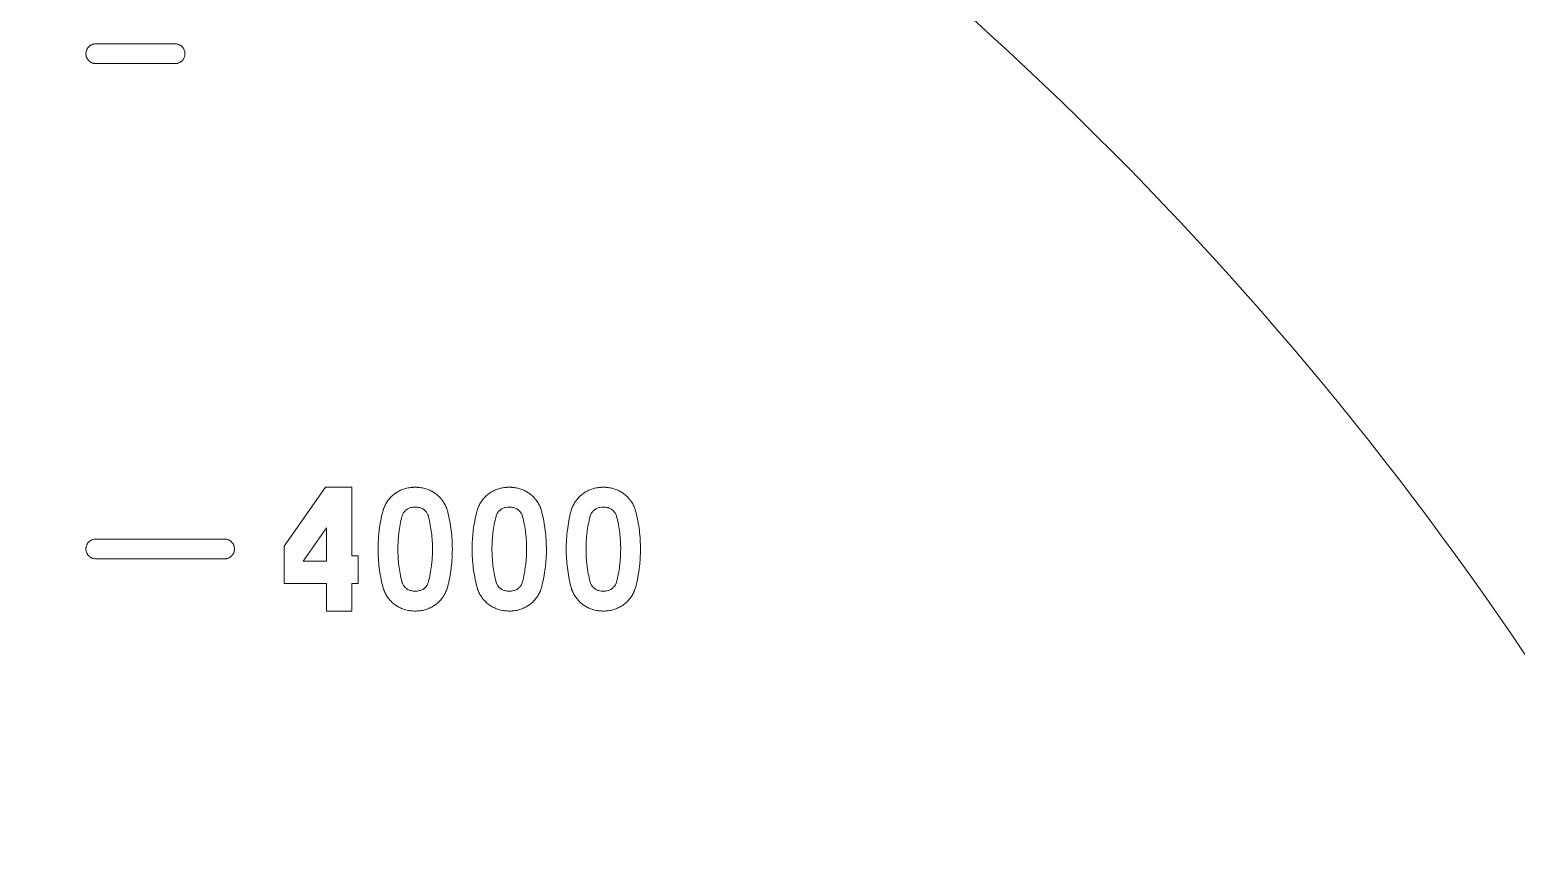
# Model space of a CAD drawing. Header units: millimetres. Extents: x 4664 to 8864, y -38 to 2932.
# Drawn here: x 6622.43 to 6654.59, y 776.31 to 794.1 of the extents above; entities that cross this region are included whole.
import ezdxf

# ---------------------------------------------------------------- set-up
doc = ezdxf.new("R2010")
doc.units = ezdxf.units.MM

msp = doc.modelspace()

# ---------------------------------------------------------------- linework, layer by layer
at = {"lineweight": 5}
for p, q in [((6625.577, 793.791), (6623.864, 793.791)), ((6623.864, 793.363), (6625.577, 793.363)), ((6627.934, 782.929), (6628.831, 784.201)), ((6628.831, 784.201), (6629.398, 784.201)), ((6629.398, 784.201), (6629.398, 782.717)), ((6628.346, 782.602), (6628.856, 783.325)), ((6628.856, 783.325), (6628.856, 782.602)), ((6623.864, 783.082), (6626.648, 783.082)), ((6627.934, 782.121), (6627.934, 782.929)), ((6626.648, 782.654), (6623.864, 782.654)), ((6628.856, 782.602), (6628.346, 782.602)), ((6629.398, 782.717), (6629.54, 782.717)), ((6629.54, 782.717), (6629.54, 782.121)), ((6628.856, 782.121), (6627.934, 782.121)), ((6628.856, 781.524), (6628.856, 782.121)), ((6629.398, 782.121), (6629.398, 781.524)), ((6629.54, 782.121), (6629.398, 782.121)), ((6629.398, 781.524), (6628.856, 781.524))]:
    msp.add_line(p, q, dxfattribs=at)
for radius, start, end in [(89.114, 2.73527, 80.78997), (88.156, 2.73527, 80.78997), (74.075, 3.29067, 55.00395)]:
    msp.add_arc((6593.322, 739.226), radius, start, end, dxfattribs=at)
for points, knots in [([(6623.864, 793.791), (6623.857, 793.791), (6623.85, 793.791), (6623.836, 793.789), (6623.822, 793.787), (6623.808, 793.784), (6623.798, 793.781), (6623.795, 793.78), (6623.788, 793.777), (6623.785, 793.776), (6623.769, 793.769), (6623.757, 793.763), (6623.742, 793.753), (6623.739, 793.751), (6623.734, 793.747), (6623.731, 793.745), (6623.723, 793.738), (6623.718, 793.734), (6623.703, 793.719), (6623.695, 793.709), (6623.685, 793.694), (6623.683, 793.691), (6623.679, 793.685), (6623.678, 793.682), (6623.673, 793.673), (6623.67, 793.667), (6623.662, 793.648), (6623.657, 793.635), (6623.654, 793.618), (6623.653, 793.615), (6623.652, 793.608), (6623.652, 793.605), (6623.65, 793.595), (6623.649, 793.581), (6623.65, 793.567), (6623.651, 793.557), (6623.651, 793.553), (6623.652, 793.546), (6623.652, 793.543), (6623.656, 793.525), (6623.659, 793.512), (6623.667, 793.492), (6623.67, 793.486), (6623.675, 793.476), (6623.676, 793.473), (6623.68, 793.467), (6623.682, 793.464), (6623.687, 793.455), (6623.696, 793.444), (6623.705, 793.433), (6623.713, 793.425), (6623.715, 793.423), (6623.72, 793.418), (6623.723, 793.415), (6623.731, 793.408), (6623.743, 793.4), (6623.755, 793.392), (6623.767, 793.385), (6623.774, 793.382), (6623.787, 793.377), (6623.801, 793.372), (6623.821, 793.367), (6623.835, 793.364), (6623.846, 793.363), (6623.85, 793.363), (6623.857, 793.363), (6623.86, 793.363), (6623.864, 793.363)], [0, 0, 0, 0, 0.03125, 0.03125, 0.0625, 0.09375, 0.09375, 0.109375, 0.109375, 0.125, 0.125, 0.1875, 0.1875, 0.203125, 0.203125, 0.21875, 0.21875, 0.25, 0.25, 0.3125, 0.3125, 0.328125, 0.328125, 0.34375, 0.34375, 0.375, 0.375, 0.4375, 0.4375, 0.453125, 0.453125, 0.46875, 0.46875, 0.5, 0.53125, 0.53125, 0.546875, 0.546875, 0.5625, 0.5625, 0.625, 0.625, 0.65625, 0.65625, 0.671875, 0.671875, 0.6875, 0.6875, 0.71875, 0.75, 0.75, 0.765625, 0.765625, 0.78125, 0.78125, 0.8125, 0.84375, 0.84375, 0.875, 0.875, 0.90625, 0.9375, 0.96875, 0.96875, 0.984375, 0.984375, 1, 1, 1, 1]), ([(6625.577, 793.363), (6625.585, 793.363), (6625.592, 793.363), (6625.606, 793.364), (6625.619, 793.366), (6625.633, 793.37), (6625.643, 793.373), (6625.646, 793.374), (6625.653, 793.376), (6625.656, 793.378), (6625.672, 793.384), (6625.685, 793.391), (6625.699, 793.4), (6625.702, 793.402), (6625.707, 793.407), (6625.71, 793.409), (6625.718, 793.415), (6625.723, 793.42), (6625.738, 793.434), (6625.747, 793.445), (6625.756, 793.459), (6625.758, 793.462), (6625.762, 793.468), (6625.764, 793.471), (6625.769, 793.48), (6625.772, 793.486), (6625.78, 793.505), (6625.784, 793.518), (6625.787, 793.535), (6625.788, 793.538), (6625.789, 793.545), (6625.79, 793.548), (6625.791, 793.559), (6625.792, 793.572), (6625.791, 793.586), (6625.791, 793.597), (6625.79, 793.6), (6625.789, 793.607), (6625.789, 793.611), (6625.786, 793.628), (6625.782, 793.641), (6625.774, 793.661), (6625.772, 793.667), (6625.767, 793.677), (6625.765, 793.68), (6625.762, 793.686), (6625.76, 793.689), (6625.754, 793.698), (6625.746, 793.71), (6625.736, 793.72), (6625.729, 793.728), (6625.726, 793.731), (6625.721, 793.736), (6625.718, 793.738), (6625.71, 793.745), (6625.699, 793.754), (6625.68, 793.765), (6625.668, 793.771), (6625.654, 793.777), (6625.647, 793.779), (6625.634, 793.783), (6625.62, 793.787), (6625.606, 793.789), (6625.595, 793.79), (6625.592, 793.79), (6625.585, 793.791), (6625.581, 793.791), (6625.577, 793.791)], [0, 0, 0, 0, 0.03125, 0.03125, 0.0625, 0.09375, 0.09375, 0.109375, 0.109375, 0.125, 0.125, 0.1875, 0.1875, 0.203125, 0.203125, 0.21875, 0.21875, 0.25, 0.25, 0.3125, 0.3125, 0.328125, 0.328125, 0.34375, 0.34375, 0.375, 0.375, 0.4375, 0.4375, 0.453125, 0.453125, 0.46875, 0.46875, 0.5, 0.53125, 0.53125, 0.546875, 0.546875, 0.5625, 0.5625, 0.625, 0.625, 0.65625, 0.65625, 0.671875, 0.671875, 0.6875, 0.6875, 0.71875, 0.75, 0.75, 0.765625, 0.765625, 0.78125, 0.78125, 0.8125, 0.84375, 0.875, 0.875, 0.90625, 0.90625, 0.9375, 0.96875, 0.96875, 0.984375, 0.984375, 1, 1, 1, 1]), ([(6630.565, 784.175), (6630.598, 784.184), (6630.666, 784.197), (6630.735, 784.202), (6630.787, 784.202), (6630.804, 784.201), (6630.826, 784.2), (6630.831, 784.199), (6630.839, 784.199), (6630.853, 784.198), (6630.866, 784.196), (6630.909, 784.19), (6630.944, 784.184), (6630.978, 784.175)], [0, 0, 0, 0, 0.25, 0.5, 0.5, 0.625, 0.625, 0.65625, 0.65625, 0.6875, 0.75, 0.75, 1, 1, 1, 1]), ([(6630.978, 784.175), (6630.944, 784.184), (6630.909, 784.19), (6630.84, 784.199), (6630.806, 784.202), (6630.754, 784.202), (6630.736, 784.201), (6630.714, 784.2), (6630.71, 784.199), (6630.701, 784.199), (6630.688, 784.197), (6630.675, 784.196), (6630.632, 784.19), (6630.598, 784.184), (6630.565, 784.175)], [0, 0, 0, 0, 0.25, 0.25, 0.5, 0.5, 0.625, 0.625, 0.65625, 0.65625, 0.6875, 0.75, 0.75, 1, 1, 1, 1]), ([(6632.599, 784.175), (6632.633, 784.184), (6632.701, 784.197), (6632.769, 784.202), (6632.822, 784.202), (6632.839, 784.201), (6632.861, 784.2), (6632.865, 784.199), (6632.874, 784.199), (6632.887, 784.198), (6632.9, 784.196), (6632.944, 784.19), (6632.978, 784.184), (6633.013, 784.175)], [0, 0, 0, 0, 0.25, 0.5, 0.5, 0.625, 0.625, 0.65625, 0.65625, 0.6875, 0.75, 0.75, 1, 1, 1, 1]), ([(6633.013, 784.175), (6632.978, 784.184), (6632.944, 784.19), (6632.875, 784.199), (6632.84, 784.202), (6632.788, 784.202), (6632.771, 784.201), (6632.749, 784.2), (6632.745, 784.199), (6632.736, 784.199), (6632.723, 784.197), (6632.71, 784.196), (6632.667, 784.19), (6632.633, 784.184), (6632.599, 784.175)], [0, 0, 0, 0, 0.25, 0.25, 0.5, 0.5, 0.625, 0.625, 0.65625, 0.65625, 0.6875, 0.75, 0.75, 1, 1, 1, 1]), ([(6634.634, 784.175), (6634.668, 784.184), (6634.735, 784.197), (6634.804, 784.202), (6634.856, 784.202), (6634.874, 784.201), (6634.9, 784.199), (6634.909, 784.199), (6634.926, 784.197), (6634.935, 784.196), (6634.978, 784.19), (6635.013, 784.184), (6635.047, 784.175)], [0, 0, 0, 0, 0.25, 0.5, 0.5, 0.625, 0.625, 0.6875, 0.6875, 0.75, 0.75, 1, 1, 1, 1]), ([(6635.047, 784.175), (6635.013, 784.184), (6634.979, 784.19), (6634.91, 784.199), (6634.875, 784.202), (6634.823, 784.202), (6634.806, 784.201), (6634.779, 784.199), (6634.771, 784.199), (6634.753, 784.197), (6634.745, 784.196), (6634.702, 784.19), (6634.668, 784.184), (6634.634, 784.175)], [0, 0, 0, 0, 0.25, 0.25, 0.5, 0.5, 0.625, 0.625, 0.6875, 0.6875, 0.75, 0.75, 1, 1, 1, 1]), ([(6630.069, 783.673), (6630.077, 783.703), (6630.086, 783.732), (6630.109, 783.789), (6630.122, 783.817), (6630.145, 783.857), (6630.153, 783.87), (6630.166, 783.89), (6630.17, 783.896), (6630.179, 783.909), (6630.183, 783.915), (6630.207, 783.946), (6630.227, 783.969), (6630.27, 784.013), (6630.293, 784.033), (6630.323, 784.057), (6630.329, 784.061), (6630.342, 784.07), (6630.348, 784.075), (6630.368, 784.088), (6630.381, 784.096), (6630.421, 784.119), (6630.448, 784.133), (6630.505, 784.156), (6630.534, 784.166), (6630.565, 784.175)], [0, 0, 0, 0, 0.125, 0.125, 0.25, 0.25, 0.3125, 0.3125, 0.34375, 0.34375, 0.375, 0.375, 0.5, 0.5, 0.625, 0.625, 0.65625, 0.65625, 0.6875, 0.6875, 0.75, 0.75, 0.875, 0.875, 1, 1, 1, 1]), ([(6630.978, 784.175), (6631.008, 784.167), (6631.037, 784.157), (6631.094, 784.133), (6631.121, 784.12), (6631.155, 784.1), (6631.165, 784.094), (6631.174, 784.088), (6631.181, 784.084), (6631.184, 784.082), (6631.2, 784.071), (6631.213, 784.062), (6631.25, 784.033), (6631.273, 784.013), (6631.305, 783.98), (6631.315, 783.969), (6631.331, 783.951), (6631.338, 783.942), (6631.345, 783.933), (6631.35, 783.927), (6631.352, 783.924), (6631.374, 783.896), (6631.39, 783.87), (6631.42, 783.817), (6631.434, 783.789), (6631.448, 783.753), (6631.451, 783.746), (6631.456, 783.732), (6631.458, 783.724), (6631.466, 783.702), (6631.47, 783.688), (6631.474, 783.673)], [0, 0, 0, 0, 0.125, 0.125, 0.25, 0.25, 0.28125, 0.296875, 0.296875, 0.3125, 0.3125, 0.375, 0.375, 0.5, 0.5, 0.5625, 0.5625, 0.59375, 0.609375, 0.609375, 0.625, 0.625, 0.75, 0.75, 0.875, 0.875, 0.90625, 0.90625, 0.9375, 0.9375, 1, 1, 1, 1]), ([(6632.104, 783.673), (6632.111, 783.703), (6632.121, 783.732), (6632.144, 783.789), (6632.157, 783.817), (6632.18, 783.857), (6632.188, 783.87), (6632.2, 783.89), (6632.205, 783.896), (6632.214, 783.909), (6632.218, 783.915), (6632.241, 783.946), (6632.262, 783.969), (6632.304, 784.013), (6632.327, 784.033), (6632.358, 784.057), (6632.364, 784.061), (6632.377, 784.07), (6632.383, 784.075), (6632.402, 784.088), (6632.415, 784.096), (6632.455, 784.119), (6632.483, 784.133), (6632.54, 784.156), (6632.569, 784.166), (6632.599, 784.175)], [0, 0, 0, 0, 0.125, 0.125, 0.25, 0.25, 0.3125, 0.3125, 0.34375, 0.34375, 0.375, 0.375, 0.5, 0.5, 0.625, 0.625, 0.65625, 0.65625, 0.6875, 0.6875, 0.75, 0.75, 0.875, 0.875, 1, 1, 1, 1]), ([(6633.013, 784.175), (6633.042, 784.167), (6633.072, 784.157), (6633.128, 784.133), (6633.156, 784.12), (6633.189, 784.1), (6633.199, 784.094), (6633.209, 784.088), (6633.215, 784.084), (6633.219, 784.082), (6633.235, 784.071), (6633.247, 784.062), (6633.284, 784.033), (6633.307, 784.013), (6633.34, 783.98), (6633.35, 783.969), (6633.365, 783.951), (6633.373, 783.942), (6633.38, 783.933), (6633.385, 783.927), (6633.387, 783.924), (6633.408, 783.896), (6633.425, 783.87), (6633.455, 783.817), (6633.468, 783.789), (6633.483, 783.753), (6633.485, 783.746), (6633.491, 783.732), (6633.493, 783.724), (6633.5, 783.702), (6633.505, 783.688), (6633.508, 783.673)], [0, 0, 0, 0, 0.125, 0.125, 0.25, 0.25, 0.28125, 0.296875, 0.296875, 0.3125, 0.3125, 0.375, 0.375, 0.5, 0.5, 0.5625, 0.5625, 0.59375, 0.609375, 0.609375, 0.625, 0.625, 0.75, 0.75, 0.875, 0.875, 0.90625, 0.90625, 0.9375, 0.9375, 1, 1, 1, 1]), ([(6634.138, 783.673), (6634.146, 783.703), (6634.156, 783.732), (6634.178, 783.79), (6634.192, 783.817), (6634.214, 783.857), (6634.222, 783.871), (6634.235, 783.89), (6634.24, 783.896), (6634.248, 783.909), (6634.253, 783.915), (6634.276, 783.946), (6634.296, 783.969), (6634.339, 784.013), (6634.362, 784.033), (6634.393, 784.057), (6634.399, 784.061), (6634.412, 784.071), (6634.418, 784.075), (6634.437, 784.088), (6634.45, 784.096), (6634.49, 784.119), (6634.518, 784.133), (6634.574, 784.157), (6634.604, 784.166), (6634.634, 784.175)], [0, 0, 0, 0, 0.125, 0.125, 0.25, 0.25, 0.3125, 0.3125, 0.34375, 0.34375, 0.375, 0.375, 0.5, 0.5, 0.625, 0.625, 0.65625, 0.65625, 0.6875, 0.6875, 0.75, 0.75, 0.875, 0.875, 1, 1, 1, 1]), ([(6635.047, 784.175), (6635.077, 784.167), (6635.135, 784.147), (6635.19, 784.12), (6635.224, 784.1), (6635.234, 784.094), (6635.244, 784.088), (6635.25, 784.084), (6635.253, 784.082), (6635.269, 784.071), (6635.282, 784.062), (6635.319, 784.033), (6635.342, 784.013), (6635.374, 783.98), (6635.385, 783.969), (6635.4, 783.951), (6635.407, 783.942), (6635.415, 783.933), (6635.419, 783.927), (6635.422, 783.924), (6635.443, 783.896), (6635.46, 783.87), (6635.49, 783.817), (6635.503, 783.789), (6635.517, 783.753), (6635.52, 783.746), (6635.525, 783.732), (6635.528, 783.724), (6635.535, 783.702), (6635.539, 783.688), (6635.543, 783.673)], [0, 0, 0, 0, 0.125, 0.25, 0.25, 0.28125, 0.296875, 0.296875, 0.3125, 0.3125, 0.375, 0.375, 0.5, 0.5, 0.5625, 0.5625, 0.59375, 0.609375, 0.609375, 0.625, 0.625, 0.75, 0.75, 0.875, 0.875, 0.90625, 0.90625, 0.9375, 0.9375, 1, 1, 1, 1]), ([(6630.069, 782.053), (6630.052, 782.121), (6630.037, 782.188), (6630.012, 782.323), (6630.001, 782.39), (6629.985, 782.525), (6629.972, 782.66), (6629.966, 782.864), (6629.97, 783), (6629.975, 783.085), (6629.977, 783.102), (6629.979, 783.136), (6629.981, 783.153), (6629.986, 783.204), (6629.989, 783.238), (6630.002, 783.339), (6630.023, 783.474), (6630.052, 783.607), (6630.069, 783.673)], [0, 0, 0, 0, 0.125, 0.125, 0.25, 0.25, 0.375, 0.5, 0.625, 0.625, 0.65625, 0.65625, 0.6875, 0.6875, 0.75, 0.75, 0.875, 1, 1, 1, 1]), ([(6630.484, 782.158), (6630.469, 782.217), (6630.457, 782.275), (6630.435, 782.393), (6630.425, 782.451), (6630.411, 782.569), (6630.4, 782.687), (6630.395, 782.864), (6630.398, 782.982), (6630.403, 783.056), (6630.404, 783.071), (6630.406, 783.1), (6630.408, 783.115), (6630.412, 783.16), (6630.415, 783.189), (6630.426, 783.278), (6630.444, 783.395), (6630.47, 783.51), (6630.484, 783.568)], [0, 0, 0, 0, 0.125, 0.125, 0.25, 0.25, 0.375, 0.5, 0.625, 0.625, 0.65625, 0.65625, 0.6875, 0.6875, 0.75, 0.75, 0.875, 1, 1, 1, 1]), ([(6630.484, 783.568), (6630.487, 783.579), (6630.491, 783.591), (6630.5, 783.612), (6630.505, 783.623), (6630.513, 783.639), (6630.516, 783.644), (6630.521, 783.651), (6630.523, 783.654), (6630.526, 783.658), (6630.528, 783.661), (6630.537, 783.673), (6630.553, 783.69), (6630.57, 783.706), (6630.584, 783.717), (6630.589, 783.721), (6630.599, 783.727), (6630.604, 783.73), (6630.619, 783.739), (6630.63, 783.745), (6630.652, 783.754), (6630.663, 783.758), (6630.675, 783.761)], [0, 0, 0, 0, 0.125, 0.125, 0.25, 0.25, 0.3125, 0.3125, 0.34375, 0.34375, 0.375, 0.375, 0.5, 0.625, 0.625, 0.6875, 0.6875, 0.75, 0.75, 0.875, 0.875, 1, 1, 1, 1]), ([(6630.675, 783.761), (6630.691, 783.765), (6630.722, 783.771), (6630.754, 783.773), (6630.779, 783.773), (6630.787, 783.773), (6630.799, 783.772), (6630.803, 783.772), (6630.811, 783.771), (6630.815, 783.771), (6630.836, 783.768), (6630.852, 783.765), (6630.868, 783.761)], [0, 0, 0, 0, 0.25, 0.5, 0.5, 0.625, 0.625, 0.6875, 0.6875, 0.75, 0.75, 1, 1, 1, 1]), ([(6630.868, 783.761), (6630.879, 783.758), (6630.902, 783.75), (6630.923, 783.739), (6630.936, 783.732), (6630.938, 783.731), (6630.943, 783.727), (6630.946, 783.726), (6630.953, 783.721), (6630.958, 783.717), (6630.972, 783.706), (6630.981, 783.698), (6630.993, 783.686), (6630.998, 783.681), (6631.003, 783.675), (6631.005, 783.672), (6631.009, 783.668), (6631.011, 783.665), (6631.02, 783.653), (6631.026, 783.644), (6631.038, 783.623), (6631.043, 783.612), (6631.048, 783.599), (6631.05, 783.596), (6631.052, 783.59), (6631.053, 783.587), (6631.055, 783.579), (6631.057, 783.573), (6631.058, 783.568)], [0, 0, 0, 0, 0.125, 0.25, 0.25, 0.28125, 0.28125, 0.3125, 0.3125, 0.375, 0.375, 0.5, 0.5, 0.5625, 0.5625, 0.59375, 0.59375, 0.625, 0.625, 0.75, 0.75, 0.875, 0.875, 0.90625, 0.90625, 0.9375, 0.9375, 1, 1, 1, 1]), ([(6631.058, 783.568), (6631.073, 783.509), (6631.086, 783.451), (6631.108, 783.333), (6631.117, 783.275), (6631.132, 783.157), (6631.142, 783.04), (6631.148, 782.863), (6631.144, 782.744), (6631.139, 782.656), (6631.136, 782.626), (6631.131, 782.567), (6631.128, 782.537), (6631.117, 782.449), (6631.098, 782.332), (6631.073, 782.216), (6631.058, 782.158)], [0, 0, 0, 0, 0.125, 0.125, 0.25, 0.25, 0.375, 0.5, 0.625, 0.625, 0.6875, 0.6875, 0.75, 0.75, 0.875, 1, 1, 1, 1]), ([(6631.474, 783.673), (6631.491, 783.605), (6631.505, 783.538), (6631.531, 783.404), (6631.541, 783.336), (6631.558, 783.201), (6631.57, 783.066), (6631.577, 782.863), (6631.572, 782.727), (6631.566, 782.625), (6631.563, 782.591), (6631.557, 782.522), (6631.553, 782.489), (6631.541, 782.387), (6631.52, 782.252), (6631.49, 782.119), (6631.474, 782.053)], [0, 0, 0, 0, 0.125, 0.125, 0.25, 0.25, 0.375, 0.5, 0.625, 0.625, 0.6875, 0.6875, 0.75, 0.75, 0.875, 1, 1, 1, 1]), ([(6632.104, 782.053), (6632.087, 782.121), (6632.072, 782.188), (6632.047, 782.323), (6632.036, 782.39), (6632.019, 782.525), (6632.007, 782.661), (6632.001, 782.864), (6632.005, 783), (6632.01, 783.085), (6632.011, 783.102), (6632.014, 783.136), (6632.016, 783.153), (6632.02, 783.204), (6632.024, 783.238), (6632.037, 783.34), (6632.058, 783.474), (6632.087, 783.607), (6632.104, 783.673)], [0, 0, 0, 0, 0.125, 0.125, 0.25, 0.25, 0.375, 0.5, 0.625, 0.625, 0.65625, 0.65625, 0.6875, 0.6875, 0.75, 0.75, 0.875, 1, 1, 1, 1]), ([(6632.519, 782.158), (6632.504, 782.217), (6632.491, 782.275), (6632.469, 782.393), (6632.46, 782.452), (6632.446, 782.569), (6632.435, 782.687), (6632.429, 782.864), (6632.433, 782.982), (6632.438, 783.056), (6632.439, 783.071), (6632.441, 783.101), (6632.442, 783.115), (6632.446, 783.16), (6632.45, 783.189), (6632.461, 783.278), (6632.479, 783.395), (6632.504, 783.51), (6632.519, 783.568)], [0, 0, 0, 0, 0.125, 0.125, 0.25, 0.25, 0.375, 0.5, 0.625, 0.625, 0.65625, 0.65625, 0.6875, 0.6875, 0.75, 0.75, 0.875, 1, 1, 1, 1]), ([(6632.519, 783.568), (6632.522, 783.579), (6632.526, 783.591), (6632.534, 783.612), (6632.539, 783.623), (6632.548, 783.639), (6632.551, 783.644), (6632.556, 783.651), (6632.558, 783.654), (6632.561, 783.658), (6632.563, 783.661), (6632.572, 783.673), (6632.587, 783.691), (6632.605, 783.706), (6632.619, 783.717), (6632.624, 783.721), (6632.634, 783.727), (6632.639, 783.73), (6632.654, 783.739), (6632.665, 783.745), (6632.687, 783.754), (6632.698, 783.758), (6632.71, 783.761)], [0, 0, 0, 0, 0.125, 0.125, 0.25, 0.25, 0.3125, 0.3125, 0.34375, 0.34375, 0.375, 0.375, 0.5, 0.625, 0.625, 0.6875, 0.6875, 0.75, 0.75, 0.875, 0.875, 1, 1, 1, 1]), ([(6632.71, 783.761), (6632.725, 783.765), (6632.757, 783.771), (6632.789, 783.773), (6632.813, 783.773), (6632.821, 783.773), (6632.834, 783.772), (6632.838, 783.772), (6632.846, 783.771), (6632.85, 783.771), (6632.87, 783.768), (6632.886, 783.765), (6632.902, 783.761)], [0, 0, 0, 0, 0.25, 0.5, 0.5, 0.625, 0.625, 0.6875, 0.6875, 0.75, 0.75, 1, 1, 1, 1]), ([(6632.902, 783.761), (6632.914, 783.758), (6632.936, 783.75), (6632.957, 783.74), (6632.97, 783.732), (6632.973, 783.731), (6632.978, 783.727), (6632.98, 783.726), (6632.988, 783.721), (6632.993, 783.717), (6633.007, 783.706), (6633.016, 783.698), (6633.028, 783.686), (6633.032, 783.681), (6633.038, 783.675), (6633.04, 783.672), (6633.044, 783.668), (6633.046, 783.665), (6633.055, 783.653), (6633.061, 783.644), (6633.073, 783.623), (6633.078, 783.612), (6633.083, 783.599), (6633.084, 783.596), (6633.086, 783.59), (6633.087, 783.587), (6633.09, 783.579), (6633.092, 783.573), (6633.093, 783.568)], [0, 0, 0, 0, 0.125, 0.25, 0.25, 0.28125, 0.28125, 0.3125, 0.3125, 0.375, 0.375, 0.5, 0.5, 0.5625, 0.5625, 0.59375, 0.59375, 0.625, 0.625, 0.75, 0.75, 0.875, 0.875, 0.90625, 0.90625, 0.9375, 0.9375, 1, 1, 1, 1]), ([(6633.093, 783.568), (6633.108, 783.509), (6633.121, 783.451), (6633.143, 783.333), (6633.152, 783.275), (6633.166, 783.157), (6633.177, 783.039), (6633.183, 782.863), (6633.179, 782.744), (6633.173, 782.655), (6633.171, 782.626), (6633.166, 782.566), (6633.162, 782.537), (6633.151, 782.449), (6633.133, 782.331), (6633.108, 782.216), (6633.093, 782.158)], [0, 0, 0, 0, 0.125, 0.125, 0.25, 0.25, 0.375, 0.5, 0.625, 0.625, 0.6875, 0.6875, 0.75, 0.75, 0.875, 1, 1, 1, 1]), ([(6633.508, 783.673), (6633.525, 783.605), (6633.54, 783.538), (6633.565, 783.403), (6633.576, 783.336), (6633.592, 783.201), (6633.605, 783.066), (6633.611, 782.862), (6633.607, 782.727), (6633.601, 782.624), (6633.598, 782.59), (6633.592, 782.522), (6633.588, 782.488), (6633.575, 782.387), (6633.554, 782.252), (6633.525, 782.119), (6633.508, 782.053)], [0, 0, 0, 0, 0.125, 0.125, 0.25, 0.25, 0.375, 0.5, 0.625, 0.625, 0.6875, 0.6875, 0.75, 0.75, 0.875, 1, 1, 1, 1]), ([(6634.138, 782.053), (6634.121, 782.121), (6634.107, 782.188), (6634.081, 782.323), (6634.071, 782.39), (6634.054, 782.525), (6634.042, 782.661), (6634.035, 782.864), (6634.04, 783), (6634.045, 783.085), (6634.047, 783.111), (6634.049, 783.136), (6634.05, 783.153), (6634.051, 783.162), (6634.055, 783.204), (6634.059, 783.238), (6634.071, 783.34), (6634.092, 783.474), (6634.122, 783.607), (6634.138, 783.673)], [0, 0, 0, 0, 0.125, 0.125, 0.25, 0.25, 0.375, 0.5, 0.625, 0.625, 0.65625, 0.671875, 0.671875, 0.6875, 0.6875, 0.75, 0.75, 0.875, 1, 1, 1, 1]), ([(6634.554, 783.568), (6634.539, 783.51), (6634.514, 783.395), (6634.486, 783.221), (6634.47, 783.046), (6634.466, 782.928), (6634.466, 782.81), (6634.467, 782.751), (6634.472, 782.676), (6634.473, 782.662), (6634.475, 782.632), (6634.476, 782.617), (6634.48, 782.572), (6634.484, 782.542), (6634.495, 782.453), (6634.513, 782.334), (6634.539, 782.217), (6634.554, 782.158)], [0, 0, 0, 0, 0.125, 0.25, 0.375, 0.5, 0.5, 0.625, 0.625, 0.65625, 0.65625, 0.6875, 0.6875, 0.75, 0.75, 0.875, 1, 1, 1, 1]), ([(6634.744, 783.761), (6634.733, 783.758), (6634.721, 783.754), (6634.699, 783.745), (6634.689, 783.739), (6634.673, 783.73), (6634.668, 783.727), (6634.661, 783.722), (6634.659, 783.721), (6634.654, 783.717), (6634.651, 783.715), (6634.64, 783.706), (6634.622, 783.691), (6634.607, 783.673), (6634.596, 783.658), (6634.592, 783.654), (6634.586, 783.644), (6634.583, 783.639), (6634.574, 783.623), (6634.569, 783.612), (6634.56, 783.591), (6634.557, 783.579), (6634.554, 783.568)], [0, 0, 0, 0, 0.125, 0.125, 0.25, 0.25, 0.3125, 0.3125, 0.34375, 0.34375, 0.375, 0.375, 0.5, 0.625, 0.625, 0.6875, 0.6875, 0.75, 0.75, 0.875, 0.875, 1, 1, 1, 1]), ([(6634.937, 783.761), (6634.921, 783.765), (6634.905, 783.768), (6634.873, 783.772), (6634.857, 783.773), (6634.832, 783.773), (6634.824, 783.773), (6634.812, 783.772), (6634.808, 783.772), (6634.8, 783.771), (6634.796, 783.771), (6634.776, 783.768), (6634.76, 783.765), (6634.744, 783.761)], [0, 0, 0, 0, 0.25, 0.25, 0.5, 0.5, 0.625, 0.625, 0.6875, 0.6875, 0.75, 0.75, 1, 1, 1, 1]), ([(6635.128, 783.568), (6635.125, 783.579), (6635.118, 783.601), (6635.107, 783.623), (6635.1, 783.636), (6635.099, 783.638), (6635.096, 783.643), (6635.094, 783.646), (6635.089, 783.653), (6635.086, 783.658), (6635.075, 783.672), (6635.067, 783.681), (6635.055, 783.694), (6635.05, 783.698), (6635.044, 783.704), (6635.041, 783.706), (6635.037, 783.71), (6635.035, 783.712), (6635.023, 783.721), (6635.013, 783.728), (6634.992, 783.739), (6634.982, 783.745), (6634.968, 783.75), (6634.965, 783.751), (6634.96, 783.754), (6634.957, 783.755), (6634.949, 783.757), (6634.943, 783.759), (6634.937, 783.761)], [0, 0, 0, 0, 0.125, 0.25, 0.25, 0.28125, 0.28125, 0.3125, 0.3125, 0.375, 0.375, 0.5, 0.5, 0.5625, 0.5625, 0.59375, 0.59375, 0.625, 0.625, 0.75, 0.75, 0.875, 0.875, 0.90625, 0.90625, 0.9375, 0.9375, 1, 1, 1, 1]), ([(6635.128, 782.158), (6635.142, 782.216), (6635.155, 782.273), (6635.177, 782.389), (6635.195, 782.505), (6635.211, 782.68), (6635.215, 782.798), (6635.216, 782.916), (6635.214, 782.976), (6635.209, 783.065), (6635.206, 783.095), (6635.201, 783.154), (6635.198, 783.184), (6635.187, 783.273), (6635.168, 783.392), (6635.143, 783.509), (6635.128, 783.568)], [0, 0, 0, 0, 0.125, 0.125, 0.25, 0.375, 0.5, 0.5, 0.625, 0.625, 0.6875, 0.6875, 0.75, 0.75, 0.875, 1, 1, 1, 1]), ([(6635.543, 783.673), (6635.56, 783.605), (6635.575, 783.538), (6635.6, 783.403), (6635.611, 783.336), (6635.627, 783.201), (6635.64, 783.066), (6635.646, 782.862), (6635.642, 782.726), (6635.636, 782.641), (6635.635, 782.624), (6635.633, 782.59), (6635.631, 782.573), (6635.626, 782.522), (6635.623, 782.488), (6635.61, 782.387), (6635.589, 782.252), (6635.56, 782.119), (6635.543, 782.053)], [0, 0, 0, 0, 0.125, 0.125, 0.25, 0.25, 0.375, 0.5, 0.625, 0.625, 0.65625, 0.65625, 0.6875, 0.6875, 0.75, 0.75, 0.875, 1, 1, 1, 1]), ([(6623.864, 782.654), (6623.85, 782.654), (6623.836, 782.655), (6623.815, 782.659), (6623.808, 782.661), (6623.798, 782.664), (6623.794, 782.665), (6623.788, 782.668), (6623.784, 782.669), (6623.768, 782.676), (6623.756, 782.682), (6623.741, 782.692), (6623.738, 782.695), (6623.734, 782.698), (6623.732, 782.699), (6623.729, 782.701), (6623.722, 782.707), (6623.711, 782.718), (6623.701, 782.728), (6623.695, 782.737), (6623.693, 782.739), (6623.688, 782.745), (6623.686, 782.748), (6623.68, 782.757), (6623.673, 782.769), (6623.665, 782.789), (6623.66, 782.802), (6623.657, 782.812), (6623.656, 782.815), (6623.655, 782.822), (6623.654, 782.826), (6623.651, 782.843), (6623.65, 782.857), (6623.65, 782.874), (6623.65, 782.878), (6623.65, 782.885), (6623.651, 782.888), (6623.652, 782.899), (6623.653, 782.906), (6623.657, 782.926), (6623.661, 782.939), (6623.668, 782.955), (6623.67, 782.958), (6623.673, 782.964), (6623.674, 782.967), (6623.679, 782.977), (6623.686, 782.988), (6623.695, 782.999), (6623.701, 783.007), (6623.704, 783.01), (6623.708, 783.015), (6623.711, 783.017), (6623.723, 783.03), (6623.734, 783.038), (6623.751, 783.05), (6623.757, 783.053), (6623.766, 783.058), (6623.769, 783.06), (6623.776, 783.063), (6623.779, 783.064), (6623.795, 783.071), (6623.808, 783.075), (6623.825, 783.078), (6623.829, 783.079), (6623.836, 783.08), (6623.839, 783.081), (6623.85, 783.082), (6623.857, 783.082), (6623.864, 783.082)], [0, 0, 0, 0, 0.0625, 0.0625, 0.09375, 0.09375, 0.109375, 0.109375, 0.125, 0.125, 0.1875, 0.1875, 0.203125, 0.203125, 0.210938, 0.210938, 0.21875, 0.25, 0.28125, 0.28125, 0.296875, 0.296875, 0.3125, 0.3125, 0.34375, 0.375, 0.40625, 0.40625, 0.421875, 0.421875, 0.4375, 0.4375, 0.5, 0.5, 0.515625, 0.515625, 0.53125, 0.53125, 0.5625, 0.5625, 0.625, 0.625, 0.640625, 0.640625, 0.65625, 0.65625, 0.6875, 0.71875, 0.71875, 0.734375, 0.734375, 0.75, 0.75, 0.8125, 0.8125, 0.84375, 0.84375, 0.859375, 0.859375, 0.875, 0.875, 0.9375, 0.9375, 0.953125, 0.953125, 0.96875, 0.96875, 1, 1, 1, 1]), ([(6626.648, 783.082), (6626.663, 783.082), (6626.677, 783.081), (6626.697, 783.076), (6626.704, 783.075), (6626.714, 783.072), (6626.718, 783.07), (6626.724, 783.068), (6626.728, 783.067), (6626.744, 783.06), (6626.757, 783.053), (6626.771, 783.043), (6626.774, 783.041), (6626.779, 783.038), (6626.78, 783.037), (6626.783, 783.034), (6626.79, 783.029), (6626.802, 783.018), (6626.811, 783.007), (6626.818, 782.999), (6626.82, 782.996), (6626.824, 782.99), (6626.826, 782.987), (6626.832, 782.978), (6626.839, 782.966), (6626.848, 782.947), (6626.852, 782.933), (6626.855, 782.923), (6626.856, 782.92), (6626.858, 782.913), (6626.858, 782.91), (6626.862, 782.892), (6626.863, 782.878), (6626.862, 782.861), (6626.862, 782.857), (6626.862, 782.85), (6626.861, 782.847), (6626.86, 782.837), (6626.859, 782.83), (6626.855, 782.809), (6626.851, 782.796), (6626.84, 782.771), (6626.833, 782.759), (6626.821, 782.742), (6626.817, 782.736), (6626.811, 782.728), (6626.808, 782.726), (6626.804, 782.72), (6626.801, 782.718), (6626.789, 782.706), (6626.778, 782.697), (6626.761, 782.686), (6626.755, 782.682), (6626.746, 782.677), (6626.743, 782.676), (6626.737, 782.673), (6626.733, 782.671), (6626.717, 782.665), (6626.704, 782.661), (6626.687, 782.657), (6626.684, 782.656), (6626.677, 782.655), (6626.673, 782.655), (6626.662, 782.654), (6626.655, 782.654), (6626.648, 782.654)], [0, 0, 0, 0, 0.0625, 0.0625, 0.09375, 0.09375, 0.109375, 0.109375, 0.125, 0.125, 0.1875, 0.1875, 0.203125, 0.203125, 0.210937, 0.210937, 0.21875, 0.25, 0.28125, 0.28125, 0.296875, 0.296875, 0.3125, 0.3125, 0.34375, 0.375, 0.40625, 0.40625, 0.421875, 0.421875, 0.4375, 0.4375, 0.5, 0.5, 0.515625, 0.515625, 0.53125, 0.53125, 0.5625, 0.5625, 0.625, 0.625, 0.6875, 0.6875, 0.71875, 0.71875, 0.734375, 0.734375, 0.75, 0.75, 0.8125, 0.8125, 0.84375, 0.84375, 0.859375, 0.859375, 0.875, 0.875, 0.9375, 0.9375, 0.953125, 0.953125, 0.96875, 0.96875, 1, 1, 1, 1]), ([(6630.565, 781.551), (6630.535, 781.559), (6630.506, 781.569), (6630.449, 781.593), (6630.421, 781.606), (6630.388, 781.626), (6630.378, 781.632), (6630.368, 781.638), (6630.362, 781.642), (6630.358, 781.644), (6630.342, 781.655), (6630.33, 781.664), (6630.293, 781.693), (6630.27, 781.713), (6630.238, 781.746), (6630.227, 781.757), (6630.212, 781.775), (6630.205, 781.784), (6630.197, 781.793), (6630.192, 781.799), (6630.19, 781.802), (6630.169, 781.83), (6630.152, 781.856), (6630.122, 781.909), (6630.109, 781.937), (6630.095, 781.973), (6630.092, 781.98), (6630.087, 781.994), (6630.084, 782.002), (6630.077, 782.024), (6630.073, 782.038), (6630.069, 782.053)], [0, 0, 0, 0, 0.125, 0.125, 0.25, 0.25, 0.28125, 0.296875, 0.296875, 0.3125, 0.3125, 0.375, 0.375, 0.5, 0.5, 0.5625, 0.5625, 0.59375, 0.609375, 0.609375, 0.625, 0.625, 0.75, 0.75, 0.875, 0.875, 0.90625, 0.90625, 0.9375, 0.9375, 1, 1, 1, 1]), ([(6630.675, 781.965), (6630.663, 781.968), (6630.641, 781.976), (6630.62, 781.986), (6630.607, 781.994), (6630.604, 781.995), (6630.599, 781.999), (6630.597, 782), (6630.589, 782.005), (6630.584, 782.009), (6630.57, 782.02), (6630.562, 782.028), (6630.549, 782.04), (6630.545, 782.045), (6630.539, 782.051), (6630.537, 782.054), (6630.534, 782.058), (6630.532, 782.061), (6630.523, 782.072), (6630.516, 782.082), (6630.505, 782.103), (6630.5, 782.114), (6630.494, 782.127), (6630.493, 782.13), (6630.491, 782.136), (6630.49, 782.138), (6630.487, 782.147), (6630.486, 782.153), (6630.484, 782.158)], [0, 0, 0, 0, 0.125, 0.25, 0.25, 0.28125, 0.28125, 0.3125, 0.3125, 0.375, 0.375, 0.5, 0.5, 0.5625, 0.5625, 0.59375, 0.59375, 0.625, 0.625, 0.75, 0.75, 0.875, 0.875, 0.90625, 0.90625, 0.9375, 0.9375, 1, 1, 1, 1]), ([(6630.868, 781.965), (6630.852, 781.961), (6630.82, 781.955), (6630.788, 781.953), (6630.764, 781.953), (6630.756, 781.953), (6630.744, 781.954), (6630.739, 781.954), (6630.731, 781.955), (6630.727, 781.955), (6630.707, 781.958), (6630.691, 781.961), (6630.675, 781.965)], [0, 0, 0, 0, 0.25, 0.5, 0.5, 0.625, 0.625, 0.6875, 0.6875, 0.75, 0.75, 1, 1, 1, 1]), ([(6631.058, 782.158), (6631.055, 782.147), (6631.052, 782.135), (6631.043, 782.113), (6631.038, 782.103), (6631.029, 782.087), (6631.026, 782.082), (6631.021, 782.075), (6631.019, 782.072), (6631.016, 782.068), (6631.014, 782.065), (6631.005, 782.053), (6630.99, 782.035), (6630.972, 782.02), (6630.958, 782.009), (6630.953, 782.005), (6630.943, 781.999), (6630.938, 781.996), (6630.923, 781.987), (6630.912, 781.981), (6630.891, 781.972), (6630.879, 781.968), (6630.868, 781.965)], [0, 0, 0, 0, 0.125, 0.125, 0.25, 0.25, 0.3125, 0.3125, 0.34375, 0.34375, 0.375, 0.375, 0.5, 0.625, 0.625, 0.6875, 0.6875, 0.75, 0.75, 0.875, 0.875, 1, 1, 1, 1]), ([(6631.474, 782.053), (6631.466, 782.023), (6631.456, 781.994), (6631.434, 781.937), (6631.42, 781.909), (6631.398, 781.869), (6631.39, 781.856), (6631.377, 781.836), (6631.372, 781.83), (6631.364, 781.817), (6631.359, 781.811), (6631.336, 781.78), (6631.316, 781.757), (6631.273, 781.713), (6631.25, 781.693), (6631.219, 781.669), (6631.213, 781.665), (6631.2, 781.655), (6631.194, 781.651), (6631.175, 781.638), (6631.162, 781.63), (6631.122, 781.607), (6631.094, 781.593), (6631.038, 781.569), (6631.008, 781.559), (6630.978, 781.551)], [0, 0, 0, 0, 0.125, 0.125, 0.25, 0.25, 0.3125, 0.3125, 0.34375, 0.34375, 0.375, 0.375, 0.5, 0.5, 0.625, 0.625, 0.65625, 0.65625, 0.6875, 0.6875, 0.75, 0.75, 0.875, 0.875, 1, 1, 1, 1]), ([(6632.599, 781.551), (6632.569, 781.559), (6632.54, 781.569), (6632.484, 781.593), (6632.456, 781.606), (6632.423, 781.626), (6632.413, 781.632), (6632.403, 781.638), (6632.397, 781.642), (6632.393, 781.644), (6632.377, 781.655), (6632.365, 781.664), (6632.328, 781.693), (6632.305, 781.713), (6632.272, 781.746), (6632.262, 781.757), (6632.247, 781.775), (6632.239, 781.784), (6632.232, 781.793), (6632.227, 781.799), (6632.225, 781.802), (6632.204, 781.83), (6632.187, 781.856), (6632.157, 781.909), (6632.144, 781.937), (6632.129, 781.973), (6632.127, 781.98), (6632.121, 781.994), (6632.119, 782.002), (6632.112, 782.024), (6632.107, 782.038), (6632.104, 782.053)], [0, 0, 0, 0, 0.125, 0.125, 0.25, 0.25, 0.28125, 0.296875, 0.296875, 0.3125, 0.3125, 0.375, 0.375, 0.5, 0.5, 0.5625, 0.5625, 0.59375, 0.609375, 0.609375, 0.625, 0.625, 0.75, 0.75, 0.875, 0.875, 0.90625, 0.90625, 0.9375, 0.9375, 1, 1, 1, 1]), ([(6632.71, 781.965), (6632.698, 781.968), (6632.676, 781.976), (6632.654, 781.986), (6632.642, 781.994), (6632.639, 781.995), (6632.634, 781.999), (6632.632, 782), (6632.624, 782.005), (6632.619, 782.009), (6632.605, 782.02), (6632.596, 782.027), (6632.584, 782.04), (6632.58, 782.044), (6632.574, 782.051), (6632.572, 782.053), (6632.568, 782.058), (6632.566, 782.061), (6632.557, 782.072), (6632.551, 782.082), (6632.539, 782.103), (6632.534, 782.114), (6632.529, 782.127), (6632.528, 782.13), (6632.526, 782.136), (6632.525, 782.138), (6632.522, 782.147), (6632.52, 782.153), (6632.519, 782.158)], [0, 0, 0, 0, 0.125, 0.25, 0.25, 0.28125, 0.28125, 0.3125, 0.3125, 0.375, 0.375, 0.5, 0.5, 0.5625, 0.5625, 0.59375, 0.59375, 0.625, 0.625, 0.75, 0.75, 0.875, 0.875, 0.90625, 0.90625, 0.9375, 0.9375, 1, 1, 1, 1]), ([(6632.902, 781.965), (6632.887, 781.961), (6632.855, 781.955), (6632.823, 781.953), (6632.799, 781.953), (6632.791, 781.953), (6632.778, 781.954), (6632.774, 781.954), (6632.766, 781.955), (6632.762, 781.955), (6632.742, 781.958), (6632.726, 781.961), (6632.71, 781.965)], [0, 0, 0, 0, 0.25, 0.5, 0.5, 0.625, 0.625, 0.6875, 0.6875, 0.75, 0.75, 1, 1, 1, 1]), ([(6633.093, 782.158), (6633.09, 782.147), (6633.086, 782.135), (6633.078, 782.113), (6633.073, 782.103), (6633.064, 782.087), (6633.061, 782.082), (6633.056, 782.075), (6633.054, 782.072), (6633.051, 782.067), (6633.049, 782.065), (6633.04, 782.053), (6633.025, 782.035), (6633.007, 782.02), (6632.993, 782.009), (6632.988, 782.005), (6632.978, 781.999), (6632.973, 781.996), (6632.958, 781.987), (6632.947, 781.981), (6632.925, 781.972), (6632.914, 781.968), (6632.902, 781.965)], [0, 0, 0, 0, 0.125, 0.125, 0.25, 0.25, 0.3125, 0.3125, 0.34375, 0.34375, 0.375, 0.375, 0.5, 0.625, 0.625, 0.6875, 0.6875, 0.75, 0.75, 0.875, 0.875, 1, 1, 1, 1]), ([(6633.508, 782.053), (6633.501, 782.023), (6633.491, 781.994), (6633.468, 781.937), (6633.455, 781.909), (6633.432, 781.869), (6633.424, 781.855), (6633.411, 781.836), (6633.407, 781.83), (6633.398, 781.817), (6633.394, 781.811), (6633.37, 781.78), (6633.35, 781.757), (6633.307, 781.713), (6633.284, 781.693), (6633.254, 781.669), (6633.248, 781.665), (6633.235, 781.655), (6633.229, 781.651), (6633.209, 781.638), (6633.196, 781.63), (6633.157, 781.607), (6633.129, 781.593), (6633.072, 781.569), (6633.043, 781.559), (6633.013, 781.551)], [0, 0, 0, 0, 0.125, 0.125, 0.25, 0.25, 0.3125, 0.3125, 0.34375, 0.34375, 0.375, 0.375, 0.5, 0.5, 0.625, 0.625, 0.65625, 0.65625, 0.6875, 0.6875, 0.75, 0.75, 0.875, 0.875, 1, 1, 1, 1]), ([(6634.634, 781.551), (6634.604, 781.559), (6634.546, 781.579), (6634.491, 781.606), (6634.458, 781.626), (6634.448, 781.631), (6634.438, 781.638), (6634.431, 781.642), (6634.428, 781.644), (6634.412, 781.655), (6634.399, 781.664), (6634.363, 781.692), (6634.34, 781.713), (6634.307, 781.746), (6634.297, 781.757), (6634.282, 781.775), (6634.274, 781.783), (6634.267, 781.793), (6634.262, 781.799), (6634.26, 781.802), (6634.239, 781.83), (6634.222, 781.856), (6634.192, 781.909), (6634.178, 781.937), (6634.164, 781.972), (6634.161, 781.98), (6634.156, 781.994), (6634.154, 782.002), (6634.146, 782.024), (6634.142, 782.038), (6634.138, 782.053)], [0, 0, 0, 0, 0.125, 0.25, 0.25, 0.28125, 0.296875, 0.296875, 0.3125, 0.3125, 0.375, 0.375, 0.5, 0.5, 0.5625, 0.5625, 0.59375, 0.609375, 0.609375, 0.625, 0.625, 0.75, 0.75, 0.875, 0.875, 0.90625, 0.90625, 0.9375, 0.9375, 1, 1, 1, 1]), ([(6634.554, 782.158), (6634.556, 782.147), (6634.564, 782.124), (6634.574, 782.103), (6634.581, 782.09), (6634.583, 782.088), (6634.586, 782.083), (6634.587, 782.08), (6634.592, 782.073), (6634.596, 782.068), (6634.606, 782.053), (6634.614, 782.045), (6634.627, 782.032), (6634.631, 782.028), (6634.638, 782.022), (6634.64, 782.02), (6634.644, 782.016), (6634.647, 782.014), (6634.659, 782.005), (6634.669, 781.998), (6634.689, 781.987), (6634.7, 781.981), (6634.713, 781.976), (6634.716, 781.975), (6634.722, 781.972), (6634.724, 781.971), (6634.733, 781.969), (6634.739, 781.967), (6634.744, 781.965)], [0, 0, 0, 0, 0.125, 0.25, 0.25, 0.28125, 0.28125, 0.3125, 0.3125, 0.375, 0.375, 0.5, 0.5, 0.5625, 0.5625, 0.59375, 0.59375, 0.625, 0.625, 0.75, 0.75, 0.875, 0.875, 0.90625, 0.90625, 0.9375, 0.9375, 1, 1, 1, 1]), ([(6634.744, 781.965), (6634.76, 781.961), (6634.776, 781.958), (6634.808, 781.954), (6634.825, 781.953), (6634.849, 781.953), (6634.857, 781.953), (6634.869, 781.954), (6634.873, 781.954), (6634.881, 781.955), (6634.885, 781.955), (6634.906, 781.958), (6634.921, 781.961), (6634.937, 781.965)], [0, 0, 0, 0, 0.25, 0.25, 0.5, 0.5, 0.625, 0.625, 0.6875, 0.6875, 0.75, 0.75, 1, 1, 1, 1]), ([(6634.937, 781.965), (6634.949, 781.968), (6634.96, 781.972), (6634.982, 781.981), (6634.992, 781.987), (6635.008, 781.996), (6635.013, 781.999), (6635.02, 782.004), (6635.023, 782.005), (6635.028, 782.009), (6635.03, 782.011), (6635.042, 782.02), (6635.059, 782.035), (6635.075, 782.053), (6635.085, 782.067), (6635.089, 782.072), (6635.095, 782.082), (6635.099, 782.087), (6635.107, 782.103), (6635.112, 782.113), (6635.121, 782.135), (6635.125, 782.147), (6635.128, 782.158)], [0, 0, 0, 0, 0.125, 0.125, 0.25, 0.25, 0.3125, 0.3125, 0.34375, 0.34375, 0.375, 0.375, 0.5, 0.625, 0.625, 0.6875, 0.6875, 0.75, 0.75, 0.875, 0.875, 1, 1, 1, 1]), ([(6635.543, 782.053), (6635.535, 782.023), (6635.526, 781.994), (6635.503, 781.936), (6635.49, 781.909), (6635.467, 781.869), (6635.459, 781.855), (6635.446, 781.836), (6635.442, 781.829), (6635.433, 781.817), (6635.428, 781.811), (6635.405, 781.78), (6635.385, 781.757), (6635.342, 781.713), (6635.319, 781.693), (6635.288, 781.669), (6635.282, 781.664), (6635.27, 781.655), (6635.263, 781.651), (6635.244, 781.638), (6635.231, 781.63), (6635.191, 781.607), (6635.164, 781.593), (6635.107, 781.569), (6635.078, 781.559), (6635.047, 781.551)], [0, 0, 0, 0, 0.125, 0.125, 0.25, 0.25, 0.3125, 0.3125, 0.34375, 0.34375, 0.375, 0.375, 0.5, 0.5, 0.625, 0.625, 0.65625, 0.65625, 0.6875, 0.6875, 0.75, 0.75, 0.875, 0.875, 1, 1, 1, 1]), ([(6630.978, 781.551), (6630.944, 781.542), (6630.877, 781.529), (6630.808, 781.524), (6630.756, 781.524), (6630.738, 781.525), (6630.716, 781.526), (6630.712, 781.527), (6630.703, 781.527), (6630.69, 781.528), (6630.677, 781.53), (6630.633, 781.535), (6630.599, 781.542), (6630.565, 781.551)], [0, 0, 0, 0, 0.25, 0.5, 0.5, 0.625, 0.625, 0.65625, 0.65625, 0.6875, 0.75, 0.75, 1, 1, 1, 1]), ([(6630.565, 781.551), (6630.599, 781.542), (6630.633, 781.536), (6630.702, 781.527), (6630.737, 781.524), (6630.789, 781.524), (6630.806, 781.525), (6630.828, 781.526), (6630.832, 781.527), (6630.841, 781.527), (6630.854, 781.529), (6630.867, 781.53), (6630.91, 781.536), (6630.944, 781.542), (6630.978, 781.551)], [0, 0, 0, 0, 0.25, 0.25, 0.5, 0.5, 0.625, 0.625, 0.65625, 0.65625, 0.6875, 0.75, 0.75, 1, 1, 1, 1]), ([(6633.013, 781.551), (6632.979, 781.542), (6632.911, 781.529), (6632.842, 781.524), (6632.79, 781.524), (6632.773, 781.525), (6632.751, 781.526), (6632.747, 781.527), (6632.738, 781.527), (6632.725, 781.528), (6632.712, 781.53), (6632.668, 781.535), (6632.634, 781.542), (6632.599, 781.551)], [0, 0, 0, 0, 0.25, 0.5, 0.5, 0.625, 0.625, 0.65625, 0.65625, 0.6875, 0.75, 0.75, 1, 1, 1, 1]), ([(6632.599, 781.551), (6632.634, 781.542), (6632.668, 781.536), (6632.737, 781.527), (6632.772, 781.524), (6632.824, 781.524), (6632.841, 781.525), (6632.863, 781.526), (6632.867, 781.527), (6632.876, 781.527), (6632.889, 781.529), (6632.902, 781.53), (6632.945, 781.536), (6632.979, 781.542), (6633.013, 781.551)], [0, 0, 0, 0, 0.25, 0.25, 0.5, 0.5, 0.625, 0.625, 0.65625, 0.65625, 0.6875, 0.75, 0.75, 1, 1, 1, 1]), ([(6635.047, 781.551), (6635.014, 781.542), (6634.946, 781.529), (6634.877, 781.524), (6634.825, 781.524), (6634.808, 781.525), (6634.781, 781.526), (6634.773, 781.527), (6634.755, 781.529), (6634.746, 781.53), (6634.703, 781.535), (6634.668, 781.542), (6634.634, 781.551)], [0, 0, 0, 0, 0.25, 0.5, 0.5, 0.625, 0.625, 0.6875, 0.6875, 0.75, 0.75, 1, 1, 1, 1]), ([(6634.634, 781.551), (6634.668, 781.542), (6634.703, 781.536), (6634.772, 781.527), (6634.806, 781.524), (6634.858, 781.524), (6634.876, 781.525), (6634.902, 781.527), (6634.911, 781.527), (6634.928, 781.529), (6634.937, 781.53), (6634.98, 781.536), (6635.014, 781.542), (6635.047, 781.551)], [0, 0, 0, 0, 0.25, 0.25, 0.5, 0.5, 0.625, 0.625, 0.6875, 0.6875, 0.75, 0.75, 1, 1, 1, 1])]:
    msp.add_open_spline(points, degree=3, knots=knots, dxfattribs=at)

doc.saveas('drawing.dxf')
